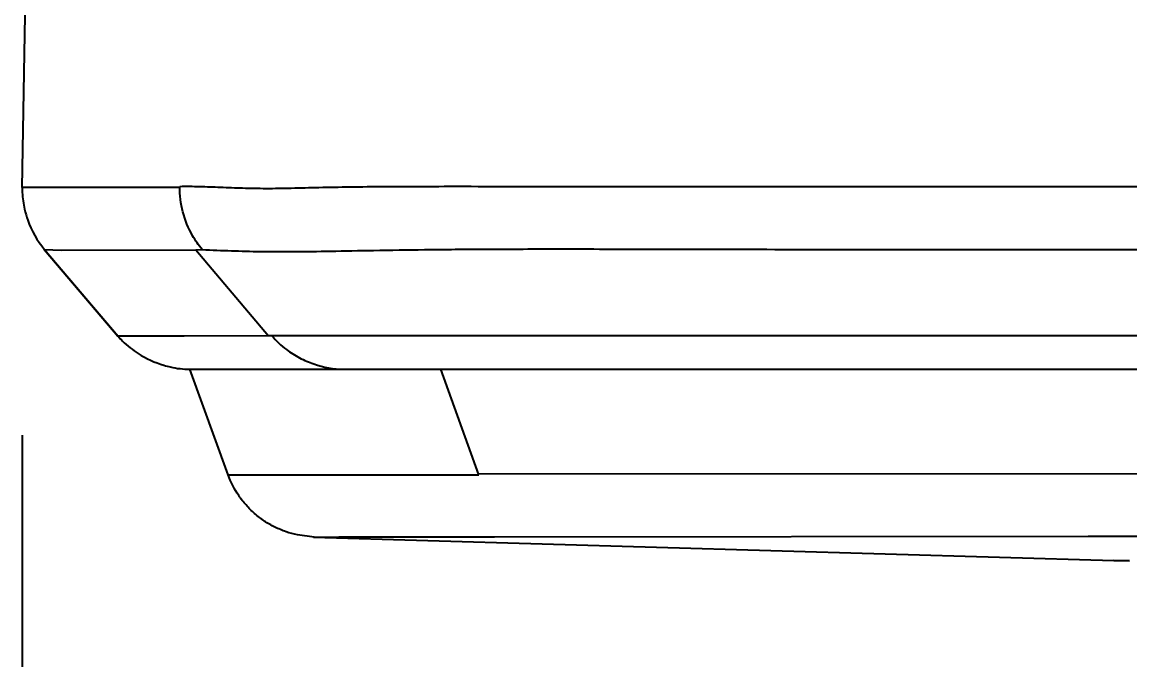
# Model space of a CAD drawing. Header units: millimetres. Extents: x 1236 to 1656, y -100 to 494.
# Drawn here: x 1473.7 to 1476.507, y 390.593 to 392.21 of the extents above; entities that cross this region are included whole.
import ezdxf

# ---------------------------------------------------------------- set-up
doc = ezdxf.new("R2010")
doc.units = ezdxf.units.MM
doc.header["$LTSCALE"] = 0.1
doc.layers.add('DIM', color=3, linetype='Continuous')
doc.styles.get("Standard").update_dxf_attribs({"font": 'arial.ttf'})
doc.dimstyles.new('ISO-25', dxfattribs={"dimtxt": 2.5, "dimasz": 2.5, "dimexe": 1.25, "dimexo": 0.625, "dimtad": 1, "dimlfac": 5, "dimtxsty": 'Standard', "dimcen": 2.5, "dimadec": 0, "dimazin": 0, "dimtfac": 1, "dimtmove": 0, "dimatfit": 3, "dimfxl": 0, "dimarcsym": 0})

# ---------------------------------------------------------------- blocks, each defined once
blk = doc.blocks.new('*D43')
at = {"layer": 'Defpoints', "color": 0}
for p in [(1473.7001, 391.7872), (1513.1783, 391.7885), (1513.1783, 382.0926)]:
    blk.add_point(p, dxfattribs=at)
at = {"layer": 'DIM', "color": 0, "lineweight": -2}
for p, q in [((1473.7001, 391.1622), (1473.7001, 380.8426)), ((1513.1783, 391.1635), (1513.1783, 380.8426)), ((1476.2001, 382.0926), (1510.6783, 382.0926))]:
    blk.add_line(p, q, dxfattribs=at)
at = {"layer": 'DIM', "color": 0}
for points in [[(1476.2001, 382.5093), (1476.2001, 381.676), (1473.7001, 382.0926)], [(1510.6783, 382.5093), (1510.6783, 381.676), (1513.1783, 382.0926)]]:
    blk.add_solid(points, dxfattribs=at)
at = {"layer": 'DIM', "color": 0, "insert": (1493.4392, 383.9941), "char_height": 2.5, "attachment_point": 5}
blk.add_mtext('197', dxfattribs=at)

msp = doc.modelspace()

# ---------------------------------------------------------------- linework, layer by layer
for p, q in [((1473.7002, 391.7902), (1473.7167, 392.7362)), ((1474.0996, 391.7902), (1473.7002, 391.7902)), ((1476.5885, 391.7924), (1475.9832, 391.7922)), ((1473.7562, 391.6337), (1473.7563, 391.6336)), ((1473.7563, 391.6338), (1473.9431, 391.4134)), ((1473.7563, 391.6336), (1473.7565, 391.6335)), ((1473.7563, 391.6336), (1473.9426, 391.4136)), ((1473.7565, 391.6335), (1473.7989, 391.6315)), ((1473.7989, 391.6315), (1474.1402, 391.6328)), ((1474.1402, 391.6328), (1474.1563, 391.6329)), ((1474.1402, 391.6328), (1474.3247, 391.4143)), ((1474.1109, 391.4137), (1473.9426, 391.4136)), ((1473.9426, 391.4136), (1473.9426, 391.4136)), ((1474.3247, 391.4143), (1474.1109, 391.4137)), ((1474.3326, 391.4145), (1474.3245, 391.4145)), ((1479.9233, 391.4147), (1474.3325, 391.4147)), ((1474.1244, 391.3296), (1474.2217, 391.0623)), ((1474.1245, 391.3297), (1512.7541, 391.3297)), ((1474.8578, 391.0623), (1474.761, 391.3296)), ((1474.2217, 391.0623), (1474.3045, 391.0623)), ((1474.3045, 391.0623), (1474.8578, 391.0623)), ((1477.4804, 391.065), (1474.8573, 391.0634)), ((1474.4398, 390.9044), (1474.3979, 390.9096)), ((1474.4382, 390.9044), (1476.4671, 390.845)), ((1474.4398, 390.9044), (1474.4555, 390.9044)), ((1474.4555, 390.9044), (1474.5025, 390.9045)), ((1474.5025, 390.9045), (1474.8976, 390.9052)), ((1474.8976, 390.9052), (1476.4019, 390.9068)), ((1476.4019, 390.9068), (1476.6139, 390.9069)), ((1476.5066, 390.8439), (1476.467, 390.845)), ((1476.4671, 390.845), (1476.5066, 390.8439))]:
    msp.add_line(p, q)
msp.add_arc((1474.1345, 391.5898), 0.2611, 237.5364, 253.2635)
for points, knots in [([(1473.7002, 391.7919), (1473.7001, 391.7872), (1473.7005, 391.7682), (1473.7032, 391.7492), (1473.7065, 391.7353)], [0, 0, 0, 0, 0.247443, 1, 1, 1, 1]), ([(1474.1564, 391.6331), (1474.1472, 391.644), (1474.1267, 391.6738), (1474.105, 391.7276), (1474.0993, 391.771), (1474.0996, 391.7924)], [0, 0, 0, 0, 0.248099, 0.62634, 1, 1, 1, 1]), ([(1475.9832, 391.7922), (1475.8215, 391.7922), (1475.5355, 391.7921), (1475.1539, 391.7921), (1474.8609, 391.7926), (1474.6626, 391.7925), (1474.5339, 391.7914), (1474.4549, 391.79), (1474.3843, 391.788), (1474.32, 391.787), (1474.2601, 391.7882), (1474.2039, 391.7903), (1474.1508, 391.7924), (1474.1164, 391.7928), (1474.0996, 391.7924)], [0, 0, 0, 0, 0.257455, 0.455507, 0.607868, 0.724039, 0.771284, 0.81284, 0.849904, 0.883728, 0.91537, 0.945192, 0.973372, 1, 1, 1, 1]), ([(1473.7065, 391.7353), (1473.7086, 391.726), (1473.7193, 391.6896), (1473.7382, 391.6555), (1473.7563, 391.6338)], [0, 0, 0, 0, 0.252643, 1, 1, 1, 1]), ([(1474.1563, 391.6329), (1474.2057, 391.6307), (1474.2826, 391.628), (1474.391, 391.6276), (1474.4864, 391.6291), (1474.5973, 391.6313), (1474.7287, 391.6332), (1474.8864, 391.6344), (1475.0769, 391.6347), (1475.3074, 391.6342), (1475.5848, 391.6336), (1475.9149, 391.6333), (1476.4704, 391.633), (1477.307, 391.6327), (1478.2341, 391.6326), (1479.0766, 391.6327), (1479.7724, 391.6331), (1480.5019, 391.6336), (1481.2586, 391.634), (1482.0367, 391.6339), (1482.8316, 391.6337), (1483.6397, 391.6331), (1484.4582, 391.6326), (1485.2849, 391.6325), (1486.1181, 391.6327), (1486.9563, 391.633), (1488.0811, 391.6331), (1489.4934, 391.6331), (1490.625, 391.6329), (1491.192, 391.6327)], [0, 0, 0, 0, 0.008693, 0.013563, 0.019077, 0.025498, 0.033098, 0.042221, 0.053265, 0.066647, 0.082803, 0.102116, 0.124783, 0.180626, 0.249442, 0.288037, 0.329006, 0.371968, 0.416503, 0.462256, 0.508988, 0.556479, 0.60457, 0.653132, 0.702062, 0.751286, 0.800738, 0.900141, 1, 1, 1, 1]), ([(1473.9431, 391.4133), (1473.9467, 391.4091), (1473.9621, 391.3927), (1473.98, 391.3786), (1473.9943, 391.3695)], [0, 0, 0, 0, 0.246431, 1, 1, 1, 1]), ([(1474.3326, 391.4146), (1474.3436, 391.4015), (1474.366, 391.3809), (1474.4028, 391.3578), (1474.4504, 391.3371), (1474.4895, 391.3297), (1474.5151, 391.3297)], [0, 0, 0, 0, 0.247378, 0.437186, 0.627831, 1, 1, 1, 1]), ([(1474.0593, 391.3397), (1474.0647, 391.3381), (1474.0862, 391.3324), (1474.1085, 391.3297), (1474.1251, 391.3297)], [0, 0, 0, 0, 0.253854, 1, 1, 1, 1]), ([(1474.3979, 390.9096), (1474.3881, 390.9117), (1474.3685, 390.9172), (1474.3402, 390.929), (1474.3134, 390.9443), (1474.2889, 390.9632), (1474.2672, 390.9851), (1474.2426, 391.0168), (1474.2286, 391.0436), (1474.2219, 391.062)], [0, 0, 0, 0, 0.124476, 0.250811, 0.377928, 0.505158, 0.632039, 0.757702, 1, 1, 1, 1])]:
    msp.add_open_spline(points, degree=3, knots=knots)
for points in [[(1474.4375, 390.9045), (1474.4375, 390.9045), (1474.4375, 390.9045), (1474.4374, 390.9045)], [(1474.4376, 390.9045), (1474.4376, 390.9045), (1474.4376, 390.9045), (1474.4375, 390.9045)]]:
    msp.add_open_spline(points, degree=3)

# ---------------------------------------------------------------- dimensions: what is measured, and where the dimension line sits
at = {"layer": 'DIM'}
dim = msp.add_linear_dim(base=(1513.1783, 382.0926), p1=(1473.7001, 391.7872), p2=(1513.1783, 391.7885), text='197', dimstyle='ISO-25', dxfattribs=at)
dim.commit()
dim.dimension.update_dxf_attribs({"geometry": '*D43', "text_midpoint": (1493.4392, 382.0926), "dimtype": 160})

doc.saveas('drawing.dxf')
